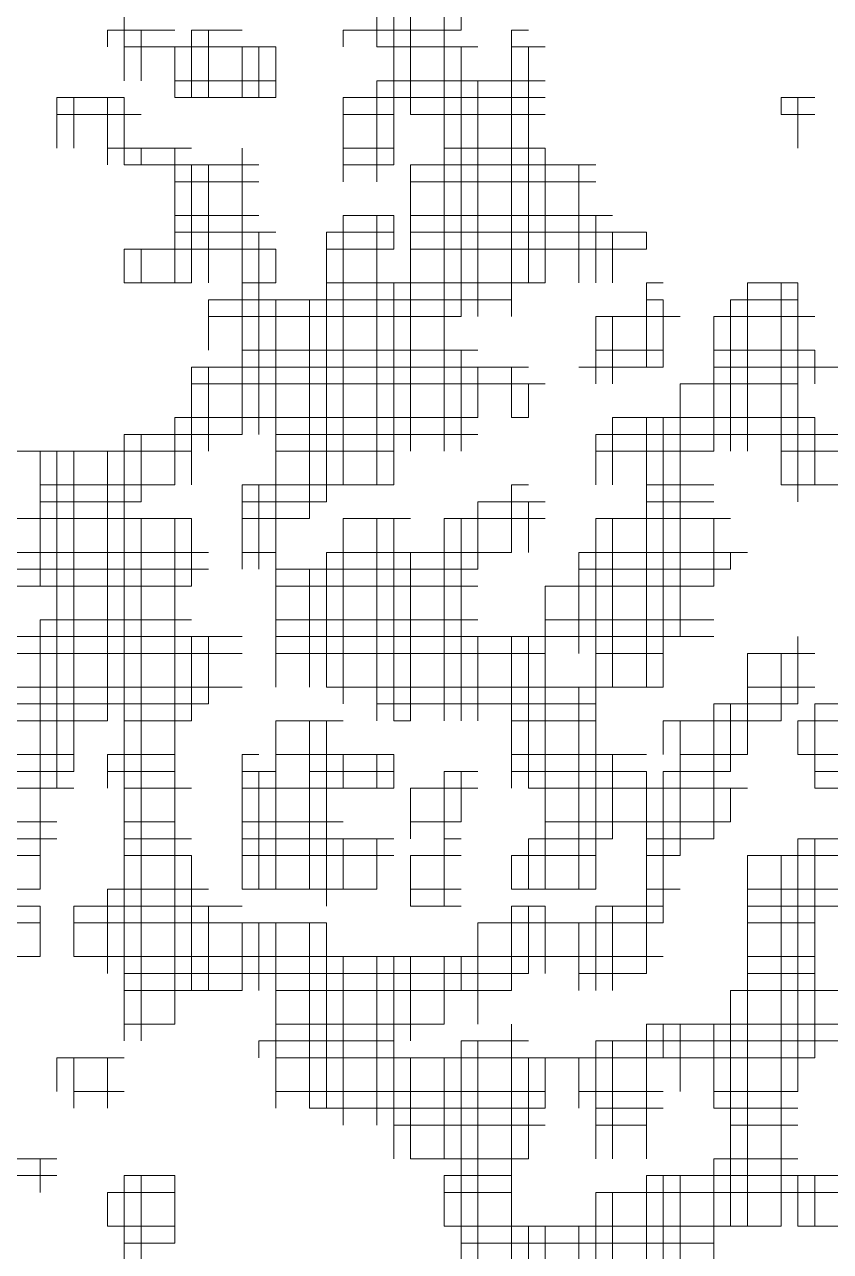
# Model space of a CAD drawing. Header units: millimetres. Extents: x 13268 to 164478, y 289082 to 363688.
# Drawn here: x 82973 to 83972, y 351934 to 353454 of the extents above; entities that cross this region are included whole.
import ezdxf

# ---------------------------------------------------------------- set-up
doc = ezdxf.new("R2010")
doc.units = ezdxf.units.MM

# ---------------------------------------------------------------- blocks, each defined once
blk = doc.blocks.new('A$C010A7659')
at = {"lineweight": 0}
for points in [[(2210.85, 3510.86), (2210.85, 3295.57)], [(2219.13, 3510.86), (2219.13, 3436.34)], [(2194.29, 3502.58), (2194.29, 3394.94)], [(2210.85, 3502.58), (2210.85, 3229.33)], [(2186.01, 3469.46), (2186.01, 3394.94)], [(2186.01, 3461.18), (2186.01, 3370.09)], [(2053.52, 3444.62), (2053.52, 3411.5)], [(2177.73, 3444.62), (2177.73, 3428.06)], [(2045.24, 3436.34), (2045.24, 3428.06)], [(2045.24, 3436.34), (2078.36, 3436.34)], [(2053.52, 3436.34), (2053.52, 3411.5)], [(2061.8, 3436.34), (2061.8, 3411.5)], [(2086.64, 3436.34), (2086.64, 3403.22)], [(2086.64, 3436.34), (2086.64, 3403.22)], [(2086.64, 3436.34), (2111.48, 3436.34)], [(2094.92, 3436.34), (2094.92, 3403.22)], [(2161.17, 3436.34), (2161.17, 3428.06)], [(2161.17, 3436.34), (2219.13, 3436.34)], [(2243.97, 3436.34), (2243.97, 3303.85)], [(2243.97, 3436.34), (2243.97, 3295.57)], [(2243.97, 3436.34), (2252.25, 3436.34)], [(2053.52, 3428.06), (2128.05, 3428.06)], [(2053.52, 3428.06), (2128.05, 3428.06)], [(2078.36, 3428.06), (2078.36, 3403.22)], [(2078.36, 3428.06), (2078.36, 3403.22)], [(2111.48, 3428.06), (2111.48, 3403.22)], [(2111.48, 3428.06), (2111.48, 3403.22)], [(2119.77, 3428.06), (2119.77, 3403.22)], [(2128.05, 3428.06), (2128.05, 3403.22)], [(2177.73, 3428.06), (2227.41, 3428.06)], [(2186.01, 3428.06), (2227.41, 3428.06)], [(2219.13, 3428.06), (2219.13, 3295.57)], [(2243.97, 3428.06), (2260.53, 3428.06)], [(2243.97, 3428.06), (2252.25, 3428.06)], [(2252.25, 3428.06), (2252.25, 3312.13)], [(2078.36, 3411.5), (2128.05, 3411.5)], [(2177.73, 3411.5), (2177.73, 3361.81)], [(2177.73, 3411.5), (2227.41, 3411.5)], [(2227.41, 3411.5), (2227.41, 3394.94)], [(2227.41, 3411.5), (2260.53, 3411.5)], [(2020.4, 3403.22), (2020.4, 3378.38)], [(2020.4, 3403.22), (2053.52, 3403.22)], [(2028.68, 3403.22), (2028.68, 3378.38)], [(2028.68, 3403.22), (2028.68, 3378.38)], [(2045.24, 3403.22), (2045.24, 3370.09)], [(2053.52, 3403.22), (2053.52, 3370.09)], [(2078.36, 3403.22), (2128.05, 3403.22)], [(2161.17, 3403.22), (2161.17, 3361.81)], [(2161.17, 3403.22), (2227.41, 3403.22)], [(2161.17, 3403.22), (2227.41, 3403.22)], [(2227.41, 3403.22), (2260.53, 3403.22)], [(2227.41, 3403.22), (2260.53, 3403.22)], [(2376.46, 3403.22), (2376.46, 3394.94)], [(2376.46, 3403.22), (2393.02, 3403.22)], [(2384.74, 3403.22), (2384.74, 3394.94)], [(2384.74, 3403.22), (2384.74, 3378.38)], [(2384.74, 3403.22), (2393.02, 3403.22)], [(2020.4, 3394.94), (2061.8, 3394.94)], [(2020.4, 3394.94), (2053.52, 3394.94)], [(2053.52, 3394.94), (2053.52, 3370.09)], [(2161.17, 3394.94), (2161.17, 3370.09)], [(2161.17, 3394.94), (2186.01, 3394.94)], [(2161.17, 3394.94), (2186.01, 3394.94)], [(2194.29, 3394.94), (2227.41, 3394.94)], [(2210.85, 3394.94), (2227.41, 3394.94)], [(2227.41, 3394.94), (2227.41, 3295.57)], [(2227.41, 3394.94), (2260.53, 3394.94)], [(2243.97, 3394.94), (2260.53, 3394.94)], [(2376.46, 3394.94), (2393.02, 3394.94)], [(2045.24, 3378.38), (2086.64, 3378.38)], [(2061.8, 3378.38), (2061.8, 3370.09)], [(2078.36, 3378.38), (2078.36, 3312.13)], [(2078.36, 3378.38), (2078.36, 3345.25)], [(2111.48, 3378.38), (2111.48, 3237.61)], [(2161.17, 3378.38), (2186.01, 3378.38)], [(2210.85, 3378.38), (2260.53, 3378.38)], [(2227.41, 3378.38), (2227.41, 3295.57)], [(2260.53, 3378.38), (2260.53, 3312.13)], [(2053.52, 3370.09), (2119.77, 3370.09)], [(2078.36, 3370.09), (2119.77, 3370.09)], [(2086.64, 3370.09), (2086.64, 3312.13)], [(2086.64, 3370.09), (2086.64, 3312.13)], [(2094.92, 3370.09), (2094.92, 3312.13)], [(2111.48, 3370.09), (2111.48, 3237.61)], [(2161.17, 3370.09), (2186.01, 3370.09)], [(2161.17, 3370.09), (2186.01, 3370.09)], [(2194.29, 3370.09), (2194.29, 3229.33)], [(2194.29, 3370.09), (2285.37, 3370.09)], [(2194.29, 3370.09), (2277.09, 3370.09)], [(2260.53, 3370.09), (2260.53, 3312.13)], [(2277.09, 3370.09), (2277.09, 3312.13)], [(2078.36, 3361.81), (2119.77, 3361.81)], [(2194.29, 3361.81), (2285.37, 3361.81)], [(2078.36, 3345.25), (2119.77, 3345.25)], [(2078.36, 3345.25), (2119.77, 3345.25)], [(2161.17, 3345.25), (2161.17, 3212.77)], [(2161.17, 3345.25), (2161.17, 3212.77)], [(2161.17, 3345.25), (2186.01, 3345.25)], [(2161.17, 3345.25), (2177.73, 3345.25)], [(2177.73, 3345.25), (2177.73, 3212.77)], [(2186.01, 3345.25), (2186.01, 3328.69)], [(2194.29, 3345.25), (2293.65, 3345.25)], [(2194.29, 3345.25), (2285.37, 3345.25)], [(2285.37, 3345.25), (2285.37, 3312.13)], [(2285.37, 3345.25), (2285.37, 3312.13)], [(2078.36, 3336.97), (2078.36, 3312.13)], [(2078.36, 3336.97), (2128.05, 3336.97)], [(2119.77, 3336.97), (2119.77, 3237.61)], [(2152.89, 3336.97), (2152.89, 3204.49)], [(2152.89, 3336.97), (2186.01, 3336.97)], [(2194.29, 3336.97), (2310.21, 3336.97)], [(2293.65, 3336.97), (2293.65, 3312.13)], [(2310.21, 3336.97), (2310.21, 3328.69)], [(2053.52, 3328.69), (2053.52, 3312.13)], [(2053.52, 3328.69), (2128.05, 3328.69)], [(2053.52, 3328.69), (2128.05, 3328.69)], [(2061.8, 3328.69), (2061.8, 3312.13)], [(2128.05, 3328.69), (2128.05, 3312.13)], [(2152.89, 3328.69), (2152.89, 3204.49)], [(2152.89, 3328.69), (2186.01, 3328.69)], [(2152.89, 3328.69), (2186.01, 3328.69)], [(2194.29, 3328.69), (2310.21, 3328.69)], [(2194.29, 3328.69), (2310.21, 3328.69)], [(2053.52, 3312.13), (2086.64, 3312.13)], [(2111.48, 3312.13), (2128.05, 3312.13)], [(2111.48, 3312.13), (2128.05, 3312.13)], [(2152.89, 3312.13), (2252.25, 3312.13)], [(2152.89, 3312.13), (2260.53, 3312.13)], [(2186.01, 3312.13), (2186.01, 3229.33)], [(2186.01, 3312.13), (2186.01, 3212.77)], [(2310.21, 3312.13), (2310.21, 3270.73)], [(2310.21, 3312.13), (2310.21, 3270.73)], [(2310.21, 3312.13), (2318.49, 3312.13)], [(2359.89, 3312.13), (2359.89, 3229.33)], [(2359.89, 3312.13), (2384.74, 3312.13)], [(2376.46, 3312.13), (2376.46, 3212.77)], [(2384.74, 3312.13), (2384.74, 3245.89)], [(2094.92, 3303.85), (2094.92, 3279.01)], [(2094.92, 3303.85), (2243.97, 3303.85)], [(2128.05, 3303.85), (2128.05, 3179.65)], [(2128.05, 3303.85), (2128.05, 3171.37)], [(2144.61, 3303.85), (2144.61, 3196.21)], [(2310.21, 3303.85), (2318.49, 3303.85)], [(2318.49, 3303.85), (2318.49, 3270.73)], [(2351.61, 3303.85), (2351.61, 3229.33)], [(2351.61, 3303.85), (2384.74, 3303.85)], [(2359.89, 3303.85), (2359.89, 3229.33)], [(2094.92, 3295.57), (2210.85, 3295.57)], [(2094.92, 3295.57), (2219.13, 3295.57)], [(2285.37, 3295.57), (2285.37, 3262.45)], [(2285.37, 3295.57), (2326.77, 3295.57)], [(2293.65, 3295.57), (2293.65, 3262.45)], [(2293.65, 3295.57), (2326.77, 3295.57)], [(2318.49, 3295.57), (2318.49, 3279.01)], [(2343.33, 3295.57), (2343.33, 3229.33)], [(2343.33, 3295.57), (2343.33, 3229.33)], [(2343.33, 3295.57), (2393.02, 3295.57)], [(2343.33, 3295.57), (2384.74, 3295.57)], [(2384.74, 3295.57), (2384.74, 3262.45)], [(2111.48, 3279.01), (2227.41, 3279.01)], [(2210.85, 3279.01), (2210.85, 3229.33)], [(2219.13, 3279.01), (2219.13, 3229.33)], [(2285.37, 3279.01), (2285.37, 3262.45)], [(2285.37, 3279.01), (2318.49, 3279.01)], [(2343.33, 3279.01), (2393.02, 3279.01)], [(2393.02, 3279.01), (2393.02, 3262.45)], [(2086.64, 3270.73), (2086.64, 3229.33)], [(2086.64, 3270.73), (2252.25, 3270.73)], [(2094.92, 3270.73), (2094.92, 3229.33)], [(2111.48, 3270.73), (2227.41, 3270.73)], [(2227.41, 3270.73), (2227.41, 3245.89)], [(2227.41, 3270.73), (2227.41, 3262.45)], [(2243.97, 3270.73), (2243.97, 3245.89)], [(2243.97, 3270.73), (2243.97, 3245.89)], [(2277.09, 3270.73), (2318.49, 3270.73)], [(2285.37, 3270.73), (2310.21, 3270.73)], [(2343.33, 3270.73), (2393.02, 3270.73)], [(2343.33, 3270.73), (2409.58, 3270.73)], [(2086.64, 3262.45), (2086.64, 3212.77)], [(2086.64, 3262.45), (2227.41, 3262.45)], [(2227.41, 3262.45), (2260.53, 3262.45)], [(2252.25, 3262.45), (2252.25, 3245.89)], [(2326.77, 3262.45), (2326.77, 3138.25)], [(2326.77, 3262.45), (2384.74, 3262.45)], [(2078.36, 3245.89), (2078.36, 3212.77)], [(2078.36, 3245.89), (2078.36, 3212.77)], [(2078.36, 3245.89), (2227.41, 3245.89)], [(2078.36, 3245.89), (2227.41, 3245.89)], [(2243.97, 3245.89), (2252.25, 3245.89)], [(2293.65, 3245.89), (2293.65, 3212.77)], [(2293.65, 3245.89), (2393.02, 3245.89)], [(2310.21, 3245.89), (2310.21, 3113.4)], [(2310.21, 3245.89), (2310.21, 3212.77)], [(2310.21, 3245.89), (2384.74, 3245.89)], [(2318.49, 3245.89), (2318.49, 3129.97)], [(2318.49, 3245.89), (2318.49, 3113.4)], [(2384.74, 3245.89), (2384.74, 3204.49)], [(2384.74, 3245.89), (2384.74, 3204.49)], [(2393.02, 3245.89), (2393.02, 3212.77)], [(2053.52, 3237.61), (2053.52, 2939.52)], [(2053.52, 3237.61), (2053.52, 3096.84)], [(2053.52, 3237.61), (2111.48, 3237.61)], [(2061.8, 3237.61), (2061.8, 3204.49)], [(2061.8, 3237.61), (2111.48, 3237.61)], [(2128.05, 3237.61), (2227.41, 3237.61)], [(2128.05, 3237.61), (2227.41, 3237.61)], [(2285.37, 3237.61), (2285.37, 3212.77)], [(2285.37, 3237.61), (2285.37, 3229.33)], [(2285.37, 3237.61), (2409.58, 3237.61)], [(2285.37, 3237.61), (2409.58, 3237.61)], [(2393.02, 3237.61), (2393.02, 3212.77)], [(1995.56, 3229.33), (2086.64, 3229.33)], [(2012.12, 3229.33), (2012.12, 3163.09)], [(2012.12, 3229.33), (2012.12, 3212.77)], [(2020.4, 3229.33), (2020.4, 3063.72)], [(2028.68, 3229.33), (2028.68, 3080.28)], [(2028.68, 3229.33), (2028.68, 3072)], [(2045.24, 3229.33), (2045.24, 3096.84)], [(2128.05, 3229.33), (2186.01, 3229.33)], [(2285.37, 3229.33), (2343.33, 3229.33)], [(2376.46, 3229.33), (2409.58, 3229.33)], [(2012.12, 3212.77), (2078.36, 3212.77)], [(2012.12, 3212.77), (2078.36, 3212.77)], [(2111.48, 3212.77), (2111.48, 3171.37)], [(2111.48, 3212.77), (2161.17, 3212.77)], [(2119.77, 3212.77), (2119.77, 3171.37)], [(2128.05, 3212.77), (2186.01, 3212.77)], [(2243.97, 3212.77), (2243.97, 3179.65)], [(2243.97, 3212.77), (2243.97, 3179.65)], [(2243.97, 3212.77), (2252.25, 3212.77)], [(2310.21, 3212.77), (2343.33, 3212.77)], [(2310.21, 3212.77), (2343.33, 3212.77)], [(2376.46, 3212.77), (2409.58, 3212.77)], [(2384.74, 3212.77), (2393.02, 3212.77)], [(2012.12, 3204.49), (2061.8, 3204.49)], [(2111.48, 3204.49), (2111.48, 3171.37)], [(2111.48, 3204.49), (2152.89, 3204.49)], [(2227.41, 3204.49), (2227.41, 3171.37)], [(2227.41, 3204.49), (2227.41, 3171.37)], [(2227.41, 3204.49), (2260.53, 3204.49)], [(2252.25, 3204.49), (2252.25, 3179.65)], [(2310.21, 3204.49), (2343.33, 3204.49)], [(1995.56, 3196.21), (2086.64, 3196.21)], [(2012.12, 3196.21), (2012.12, 3163.09)], [(2012.12, 3196.21), (2078.36, 3196.21)], [(2061.8, 3196.21), (2061.8, 2939.52)], [(2078.36, 3196.21), (2078.36, 3080.28)], [(2078.36, 3196.21), (2078.36, 3080.28)], [(2086.64, 3196.21), (2086.64, 3163.09)], [(2111.48, 3196.21), (2144.61, 3196.21)], [(2111.48, 3196.21), (2144.61, 3196.21)], [(2161.17, 3196.21), (2161.17, 3105.12)], [(2161.17, 3196.21), (2194.29, 3196.21)], [(2177.73, 3196.21), (2177.73, 3096.84)], [(2186.01, 3196.21), (2186.01, 3096.84)], [(2186.01, 3196.21), (2186.01, 3096.84)], [(2210.85, 3196.21), (2210.85, 3096.84)], [(2210.85, 3196.21), (2260.53, 3196.21)], [(2219.13, 3196.21), (2219.13, 3096.84)], [(2219.13, 3196.21), (2260.53, 3196.21)], [(2285.37, 3196.21), (2285.37, 3113.4)], [(2285.37, 3196.21), (2285.37, 3014.04)], [(2285.37, 3196.21), (2351.61, 3196.21)], [(2293.65, 3196.21), (2293.65, 3113.4)], [(2310.21, 3196.21), (2310.21, 3113.4)], [(2310.21, 3196.21), (2343.33, 3196.21)], [(2343.33, 3196.21), (2343.33, 3171.37)], [(2343.33, 3196.21), (2343.33, 3163.09)], [(1987.28, 3179.65), (2094.92, 3179.65)], [(2086.64, 3179.65), (2086.64, 3171.37)], [(2111.48, 3179.65), (2128.05, 3179.65)], [(2152.89, 3179.65), (2152.89, 3113.4)], [(2152.89, 3179.65), (2243.97, 3179.65)], [(2161.17, 3179.65), (2161.17, 3113.4)], [(2194.29, 3179.65), (2194.29, 3096.84)], [(2210.85, 3179.65), (2210.85, 3096.84)], [(2277.09, 3179.65), (2277.09, 3129.97)], [(2277.09, 3179.65), (2359.89, 3179.65)], [(2351.61, 3179.65), (2351.61, 3171.37)], [(1979, 3171.37), (2086.64, 3171.37)], [(1979, 3171.37), (2094.92, 3171.37)], [(2128.05, 3171.37), (2128.05, 3113.4)], [(2128.05, 3171.37), (2227.41, 3171.37)], [(2144.61, 3171.37), (2144.61, 3113.4)], [(2152.89, 3171.37), (2152.89, 3113.4)], [(2152.89, 3171.37), (2227.41, 3171.37)], [(2277.09, 3171.37), (2343.33, 3171.37)], [(2277.09, 3171.37), (2351.61, 3171.37)], [(1962.44, 3163.09), (2086.64, 3163.09)], [(2020.4, 3163.09), (2086.64, 3163.09)], [(2128.05, 3163.09), (2128.05, 3138.25)], [(2128.05, 3163.09), (2227.41, 3163.09)], [(2128.05, 3163.09), (2227.41, 3163.09)], [(2260.53, 3163.09), (2260.53, 3129.97)], [(2260.53, 3163.09), (2343.33, 3163.09)], [(2277.09, 3163.09), (2343.33, 3163.09)], [(2012.12, 3146.53), (2012.12, 3030.6)], [(2012.12, 3146.53), (2086.64, 3146.53)], [(2128.05, 3146.53), (2227.41, 3146.53)], [(2260.53, 3146.53), (2343.33, 3146.53)], [(1954.16, 3138.25), (2111.48, 3138.25)], [(2012.12, 3138.25), (2012.12, 3014.04)], [(2012.12, 3138.25), (2094.92, 3138.25)], [(2086.64, 3138.25), (2086.64, 3096.84)], [(2086.64, 3138.25), (2086.64, 3096.84)], [(2094.92, 3138.25), (2094.92, 3105.12)], [(2128.05, 3138.25), (2326.77, 3138.25)], [(2128.05, 3138.25), (2227.41, 3138.25)], [(2227.41, 3138.25), (2227.41, 3096.84)], [(2227.41, 3138.25), (2227.41, 3096.84)], [(2243.97, 3138.25), (2243.97, 3063.72)], [(2243.97, 3138.25), (2243.97, 3096.84)], [(2243.97, 3138.25), (2343.33, 3138.25)], [(2252.25, 3138.25), (2252.25, 3063.72)], [(2260.53, 3138.25), (2260.53, 3014.04)], [(2384.74, 3138.25), (2384.74, 3105.12)], [(1945.88, 3129.97), (2111.48, 3129.97)], [(2128.05, 3129.97), (2260.53, 3129.97)], [(2285.37, 3129.97), (2318.49, 3129.97)], [(2359.89, 3129.97), (2359.89, 3096.84)], [(2359.89, 3129.97), (2359.89, 3080.28)], [(2359.89, 3129.97), (2393.02, 3129.97)], [(2376.46, 3129.97), (2376.46, 3096.84)], [(2384.74, 3129.97), (2384.74, 3113.4)], [(1945.88, 3113.4), (2111.48, 3113.4)], [(1945.88, 3113.4), (2111.48, 3113.4)], [(2152.89, 3113.4), (2318.49, 3113.4)], [(2161.17, 3113.4), (2285.37, 3113.4)], [(2260.53, 3113.4), (2260.53, 3014.04)], [(2277.09, 3113.4), (2277.09, 3014.04)], [(2359.89, 3113.4), (2384.74, 3113.4)], [(2359.89, 3113.4), (2393.02, 3113.4)], [(1979, 3105.12), (2094.92, 3105.12)], [(2177.73, 3105.12), (2285.37, 3105.12)], [(2343.33, 3105.12), (2343.33, 3038.88)], [(2343.33, 3105.12), (2384.74, 3105.12)], [(2351.61, 3105.12), (2351.61, 3072)], [(2393.02, 3105.12), (2393.02, 3063.72)], [(2393.02, 3105.12), (2393.02, 3063.72)], [(2393.02, 3105.12), (2417.86, 3105.12)], [(1995.56, 3096.84), (2045.24, 3096.84)], [(1995.56, 3096.84), (2045.24, 3096.84)], [(2053.52, 3096.84), (2086.64, 3096.84)], [(2053.52, 3096.84), (2086.64, 3096.84)], [(2128.05, 3096.84), (2128.05, 3072)], [(2128.05, 3096.84), (2161.17, 3096.84)], [(2144.61, 3096.84), (2144.61, 3014.04)], [(2144.61, 3096.84), (2161.17, 3096.84)], [(2152.89, 3096.84), (2152.89, 3005.76)], [(2152.89, 3096.84), (2152.89, 3014.04)], [(2186.01, 3096.84), (2194.29, 3096.84)], [(2243.97, 3096.84), (2285.37, 3096.84)], [(2243.97, 3096.84), (2285.37, 3096.84)], [(2318.49, 3096.84), (2318.49, 3080.28)], [(2318.49, 3096.84), (2359.89, 3096.84)], [(2318.49, 3096.84), (2376.46, 3096.84)], [(2326.77, 3096.84), (2326.77, 3030.6)], [(2343.33, 3096.84), (2343.33, 3038.88)], [(2384.74, 3096.84), (2384.74, 3080.28)], [(2384.74, 3096.84), (2417.86, 3096.84)], [(2384.74, 3096.84), (2417.86, 3096.84)], [(1995.56, 3080.28), (2028.68, 3080.28)], [(1995.56, 3080.28), (2028.68, 3080.28)], [(2045.24, 3080.28), (2045.24, 3063.72)], [(2045.24, 3080.28), (2078.36, 3080.28)], [(2053.52, 3080.28), (2053.52, 3047.16)], [(2053.52, 3080.28), (2078.36, 3080.28)], [(2078.36, 3080.28), (2078.36, 2947.8)], [(2111.48, 3080.28), (2111.48, 3014.04)], [(2111.48, 3080.28), (2119.77, 3080.28)], [(2128.05, 3080.28), (2186.01, 3080.28)], [(2128.05, 3080.28), (2186.01, 3080.28)], [(2161.17, 3080.28), (2161.17, 3063.72)], [(2161.17, 3080.28), (2161.17, 3063.72)], [(2177.73, 3080.28), (2177.73, 3063.72)], [(2186.01, 3080.28), (2186.01, 3063.72)], [(2243.97, 3080.28), (2310.21, 3080.28)], [(2243.97, 3080.28), (2293.65, 3080.28)], [(2285.37, 3080.28), (2285.37, 3030.6)], [(2293.65, 3080.28), (2293.65, 3038.88)], [(2326.77, 3080.28), (2359.89, 3080.28)], [(2326.77, 3080.28), (2359.89, 3080.28)], [(2384.74, 3080.28), (2450.98, 3080.28)], [(2393.02, 3080.28), (2459.26, 3080.28)], [(1995.56, 3072), (2028.68, 3072)], [(2045.24, 3072), (2078.36, 3072)], [(2111.48, 3072), (2111.48, 3063.72)], [(2111.48, 3072), (2128.05, 3072)], [(2119.77, 3072), (2119.77, 3014.04)], [(2128.05, 3072), (2128.05, 3014.04)], [(2144.61, 3072), (2186.01, 3072)], [(2210.85, 3072), (2210.85, 3005.76)], [(2210.85, 3072), (2210.85, 3038.88)], [(2210.85, 3072), (2227.41, 3072)], [(2219.13, 3072), (2219.13, 3047.16)], [(2243.97, 3072), (2310.21, 3072)], [(2310.21, 3072), (2310.21, 2972.64)], [(2318.49, 3072), (2318.49, 3005.76)], [(2318.49, 3072), (2351.61, 3072)], [(2393.02, 3072), (2459.26, 3072)], [(1995.56, 3063.72), (2020.4, 3063.72)], [(1995.56, 3063.72), (2028.68, 3063.72)], [(2053.52, 3063.72), (2078.36, 3063.72)], [(2053.52, 3063.72), (2086.64, 3063.72)], [(2111.48, 3063.72), (2161.17, 3063.72)], [(2111.48, 3063.72), (2186.01, 3063.72)], [(2128.05, 3063.72), (2128.05, 3014.04)], [(2194.29, 3063.72), (2194.29, 3038.88)], [(2194.29, 3063.72), (2227.41, 3063.72)], [(2194.29, 3063.72), (2227.41, 3063.72)], [(2252.25, 3063.72), (2359.89, 3063.72)], [(2260.53, 3063.72), (2359.89, 3063.72)], [(2310.21, 3063.72), (2310.21, 2980.92)], [(2318.49, 3063.72), (2318.49, 2997.48)], [(2351.61, 3063.72), (2351.61, 3047.16)], [(2393.02, 3063.72), (2459.26, 3063.72)], [(1987.28, 3047.16), (2020.4, 3047.16)], [(2053.52, 3047.16), (2078.36, 3047.16)], [(2111.48, 3047.16), (2161.17, 3047.16)], [(2194.29, 3047.16), (2219.13, 3047.16)], [(2260.53, 3047.16), (2351.61, 3047.16)], [(1854.79, 3038.88), (2020.4, 3038.88)], [(1921.04, 3038.88), (2020.4, 3038.88)], [(2053.52, 3038.88), (2086.64, 3038.88)], [(2053.52, 3038.88), (2086.64, 3038.88)], [(2078.36, 3038.88), (2078.36, 2947.8)], [(2111.48, 3038.88), (2186.01, 3038.88)], [(2111.48, 3038.88), (2186.01, 3038.88)], [(2161.17, 3038.88), (2161.17, 3014.04)], [(2161.17, 3038.88), (2161.17, 3014.04)], [(2177.73, 3038.88), (2177.73, 3014.04)], [(2210.85, 3038.88), (2210.85, 3005.76)], [(2210.85, 3038.88), (2219.13, 3038.88)], [(2210.85, 3038.88), (2219.13, 3038.88)], [(2252.25, 3038.88), (2252.25, 3014.04)], [(2252.25, 3038.88), (2293.65, 3038.88)], [(2252.25, 3038.88), (2293.65, 3038.88)], [(2310.21, 3038.88), (2343.33, 3038.88)], [(2310.21, 3038.88), (2343.33, 3038.88)], [(2384.74, 3038.88), (2384.74, 2931.24)], [(2384.74, 3038.88), (2384.74, 2914.68)], [(2384.74, 3038.88), (2475.82, 3038.88)], [(2393.02, 3038.88), (2393.02, 2997.48)], [(2393.02, 3038.88), (2393.02, 2931.24)], [(2393.02, 3038.88), (2475.82, 3038.88)], [(1863.07, 3030.6), (2012.12, 3030.6)], [(2053.52, 3030.6), (2086.64, 3030.6)], [(2086.64, 3030.6), (2086.64, 2964.36)], [(2111.48, 3030.6), (2186.01, 3030.6)], [(2194.29, 3030.6), (2194.29, 3005.76)], [(2194.29, 3030.6), (2219.13, 3030.6)], [(2243.97, 3030.6), (2243.97, 3014.04)], [(2243.97, 3030.6), (2285.37, 3030.6)], [(2310.21, 3030.6), (2326.77, 3030.6)], [(2359.89, 3030.6), (2359.89, 2848.43)], [(2359.89, 3030.6), (2475.82, 3030.6)], [(2376.46, 3030.6), (2376.46, 2848.43)], [(1995.56, 3014.04), (2012.12, 3014.04)], [(2045.24, 3014.04), (2045.24, 2972.64)], [(2045.24, 3014.04), (2094.92, 3014.04)], [(2053.52, 3014.04), (2053.52, 2939.52)], [(2053.52, 3014.04), (2086.64, 3014.04)], [(2086.64, 3014.04), (2086.64, 2964.36)], [(2111.48, 3014.04), (2177.73, 3014.04)], [(2152.89, 3014.04), (2161.17, 3014.04)], [(2194.29, 3014.04), (2219.13, 3014.04)], [(2194.29, 3014.04), (2219.13, 3014.04)], [(2243.97, 3014.04), (2285.37, 3014.04)], [(2310.21, 3014.04), (2326.77, 3014.04)], [(2310.21, 3014.04), (2326.77, 3014.04)], [(2359.89, 3014.04), (2417.86, 3014.04)], [(2359.89, 3014.04), (2575.18, 3014.04)], [(1995.56, 3005.76), (2012.12, 3005.76)], [(2012.12, 3005.76), (2012.12, 2980.92)], [(2028.68, 3005.76), (2028.68, 2980.92)], [(2028.68, 3005.76), (2028.68, 2980.92)], [(2028.68, 3005.76), (2111.48, 3005.76)], [(2028.68, 3005.76), (2094.92, 3005.76)], [(2094.92, 3005.76), (2094.92, 2964.36)], [(2194.29, 3005.76), (2219.13, 3005.76)], [(2243.97, 3005.76), (2243.97, 2964.36)], [(2243.97, 3005.76), (2243.97, 2964.36)], [(2243.97, 3005.76), (2260.53, 3005.76)], [(2252.25, 3005.76), (2252.25, 2972.64)], [(2252.25, 3005.76), (2260.53, 3005.76)], [(2260.53, 3005.76), (2260.53, 2972.64)], [(2285.37, 3005.76), (2285.37, 2964.36)], [(2285.37, 3005.76), (2285.37, 2964.36)], [(2285.37, 3005.76), (2318.49, 3005.76)], [(2293.65, 3005.76), (2293.65, 2964.36)], [(2293.65, 3005.76), (2318.49, 3005.76)], [(2359.89, 3005.76), (2409.58, 3005.76)], [(2359.89, 3005.76), (2417.86, 3005.76)], [(1995.56, 2997.48), (2012.12, 2997.48)], [(2028.68, 2997.48), (2152.89, 2997.48)], [(2111.48, 2997.48), (2111.48, 2964.36)], [(2111.48, 2997.48), (2111.48, 2964.36)], [(2119.77, 2997.48), (2119.77, 2964.36)], [(2128.05, 2997.48), (2128.05, 2906.4)], [(2128.05, 2997.48), (2128.05, 2964.36)], [(2144.61, 2997.48), (2144.61, 2906.4)], [(2152.89, 2997.48), (2152.89, 2906.4)], [(2227.41, 2997.48), (2227.41, 2947.8)], [(2227.41, 2997.48), (2227.41, 2964.36)], [(2227.41, 2997.48), (2318.49, 2997.48)], [(2260.53, 2997.48), (2260.53, 2972.64)], [(2277.09, 2997.48), (2277.09, 2964.36)], [(2359.89, 2997.48), (2393.02, 2997.48)], [(1995.56, 2980.92), (2012.12, 2980.92)], [(2028.68, 2980.92), (2186.01, 2980.92)], [(2045.24, 2980.92), (2310.21, 2980.92)], [(2152.89, 2980.92), (2152.89, 2906.4)], [(2161.17, 2980.92), (2161.17, 2898.12)], [(2161.17, 2980.92), (2161.17, 2906.4)], [(2177.73, 2980.92), (2177.73, 2898.12)], [(2186.01, 2980.92), (2186.01, 2939.52)], [(2186.01, 2980.92), (2186.01, 2881.56)], [(2194.29, 2980.92), (2194.29, 2939.52)], [(2210.85, 2980.92), (2210.85, 2964.36)], [(2210.85, 2980.92), (2210.85, 2947.8)], [(2210.85, 2980.92), (2318.49, 2980.92)], [(2219.13, 2980.92), (2219.13, 2964.36)], [(2359.89, 2980.92), (2393.02, 2980.92)], [(2359.89, 2980.92), (2393.02, 2980.92)], [(2053.52, 2972.64), (2252.25, 2972.64)], [(2277.09, 2972.64), (2310.21, 2972.64)], [(2359.89, 2972.64), (2359.89, 2848.43)], [(2359.89, 2972.64), (2393.02, 2972.64)], [(2053.52, 2964.36), (2086.64, 2964.36)], [(2053.52, 2964.36), (2111.48, 2964.36)], [(2128.05, 2964.36), (2210.85, 2964.36)], [(2128.05, 2964.36), (2243.97, 2964.36)], [(2227.41, 2964.36), (2243.97, 2964.36)], [(2351.61, 2964.36), (2351.61, 2848.43)], [(2351.61, 2964.36), (2459.26, 2964.36)], [(2359.89, 2964.36), (2409.58, 2964.36)], [(2393.02, 2964.36), (2393.02, 2931.24)], [(2053.52, 2947.8), (2078.36, 2947.8)], [(2128.05, 2947.8), (2128.05, 2931.24)], [(2128.05, 2947.8), (2210.85, 2947.8)], [(2243.97, 2947.8), (2243.97, 2815.31)], [(2310.21, 2947.8), (2310.21, 2898.12)], [(2310.21, 2947.8), (2310.21, 2881.56)], [(2310.21, 2947.8), (2459.26, 2947.8)], [(2318.49, 2947.8), (2318.49, 2931.24)], [(2318.49, 2947.8), (2318.49, 2931.24)], [(2326.77, 2947.8), (2326.77, 2914.68)], [(2343.33, 2947.8), (2343.33, 2906.4)], [(2343.33, 2947.8), (2343.33, 2906.4)], [(2119.77, 2939.52), (2119.77, 2931.24)], [(2119.77, 2939.52), (2186.01, 2939.52)], [(2119.77, 2939.52), (2186.01, 2939.52)], [(2219.13, 2939.52), (2219.13, 2831.87)], [(2219.13, 2939.52), (2252.25, 2939.52)], [(2227.41, 2939.52), (2227.41, 2815.31)], [(2227.41, 2939.52), (2227.41, 2831.87)], [(2227.41, 2939.52), (2252.25, 2939.52)], [(2243.97, 2939.52), (2243.97, 2881.56)], [(2285.37, 2939.52), (2285.37, 2881.56)], [(2285.37, 2939.52), (2285.37, 2898.12)], [(2285.37, 2939.52), (2459.26, 2939.52)], [(2285.37, 2939.52), (2459.26, 2939.52)], [(2293.65, 2939.52), (2293.65, 2881.56)], [(2020.4, 2931.24), (2020.4, 2914.68)], [(2020.4, 2931.24), (2053.52, 2931.24)], [(2028.68, 2931.24), (2028.68, 2906.4)], [(2028.68, 2931.24), (2028.68, 2906.4)], [(2028.68, 2931.24), (2053.52, 2931.24)], [(2045.24, 2931.24), (2045.24, 2906.4)], [(2128.05, 2931.24), (2318.49, 2931.24)], [(2128.05, 2931.24), (2186.01, 2931.24)], [(2186.01, 2931.24), (2186.01, 2881.56)], [(2194.29, 2931.24), (2194.29, 2881.56)], [(2210.85, 2931.24), (2210.85, 2881.56)], [(2210.85, 2931.24), (2210.85, 2881.56)], [(2210.85, 2931.24), (2260.53, 2931.24)], [(2252.25, 2931.24), (2252.25, 2881.56)], [(2260.53, 2931.24), (2260.53, 2914.68)], [(2260.53, 2931.24), (2260.53, 2906.4)], [(2277.09, 2931.24), (2277.09, 2906.4)], [(2277.09, 2931.24), (2393.02, 2931.24)], [(2326.77, 2931.24), (2384.74, 2931.24)], [(2028.68, 2914.68), (2053.52, 2914.68)], [(2128.05, 2914.68), (2260.53, 2914.68)], [(2277.09, 2914.68), (2318.49, 2914.68)], [(2343.33, 2914.68), (2384.74, 2914.68)], [(2144.61, 2906.4), (2260.53, 2906.4)], [(2161.17, 2906.4), (2260.53, 2906.4)], [(2285.37, 2906.4), (2318.49, 2906.4)], [(2285.37, 2906.4), (2318.49, 2906.4)], [(2343.33, 2906.4), (2384.74, 2906.4)], [(2351.61, 2906.4), (2384.74, 2906.4)], [(2186.01, 2898.12), (2260.53, 2898.12)], [(2285.37, 2898.12), (2310.21, 2898.12)], [(2351.61, 2898.12), (2384.74, 2898.12)], [(1995.56, 2881.56), (2020.4, 2881.56)], [(2012.12, 2881.56), (2012.12, 2864.99)], [(2012.12, 2881.56), (2012.12, 2864.99)], [(2194.29, 2881.56), (2252.25, 2881.56)], [(2219.13, 2881.56), (2243.97, 2881.56)], [(2343.33, 2881.56), (2343.33, 2840.15)], [(2343.33, 2881.56), (2384.74, 2881.56)], [(2351.61, 2881.56), (2384.74, 2881.56)], [(1995.56, 2873.27), (2020.4, 2873.27)], [(1995.56, 2873.27), (2020.4, 2873.27)], [(2053.52, 2873.27), (2053.52, 2831.87)], [(2053.52, 2873.27), (2078.36, 2873.27)], [(2061.8, 2873.27), (2061.8, 2831.87)], [(2078.36, 2873.27), (2078.36, 2840.15)], [(2210.85, 2873.27), (2210.85, 2848.43)], [(2210.85, 2873.27), (2243.97, 2873.27)], [(2219.13, 2873.27), (2243.97, 2873.27)], [(2310.21, 2873.27), (2310.21, 2773.91)], [(2310.21, 2873.27), (2310.21, 2773.91)], [(2310.21, 2873.27), (2442.7, 2873.27)], [(2318.49, 2873.27), (2318.49, 2765.63)], [(2318.49, 2873.27), (2318.49, 2773.91)], [(2318.49, 2873.27), (2326.77, 2873.27)], [(2326.77, 2873.27), (2326.77, 2773.91)], [(2343.33, 2873.27), (2343.33, 2831.87)], [(2343.33, 2873.27), (2384.74, 2873.27)], [(2384.74, 2873.27), (2384.74, 2848.43)], [(2384.74, 2873.27), (2384.74, 2848.43)], [(2393.02, 2873.27), (2393.02, 2848.43)], [(2393.02, 2873.27), (2393.02, 2848.43)], [(2393.02, 2873.27), (2807.03, 2873.27)], [(2045.24, 2864.99), (2045.24, 2848.43)], [(2045.24, 2864.99), (2078.36, 2864.99)], [(2053.52, 2864.99), (2053.52, 2840.15)], [(2210.85, 2864.99), (2243.97, 2864.99)], [(2285.37, 2864.99), (2285.37, 2749.07)], [(2285.37, 2864.99), (2426.14, 2864.99)], [(2293.65, 2864.99), (2293.65, 2765.63)], [(2045.24, 2848.43), (2078.36, 2848.43)], [(2053.52, 2848.43), (2078.36, 2848.43)], [(2210.85, 2848.43), (2243.97, 2848.43)], [(2219.13, 2848.43), (2351.61, 2848.43)], [(2243.97, 2848.43), (2243.97, 2815.31)], [(2252.25, 2848.43), (2252.25, 2815.31)], [(2260.53, 2848.43), (2260.53, 2815.31)], [(2260.53, 2848.43), (2260.53, 2815.31)], [(2277.09, 2848.43), (2277.09, 2815.31)], [(2285.37, 2848.43), (2285.37, 2749.07)], [(2285.37, 2848.43), (2376.46, 2848.43)], [(2384.74, 2848.43), (2417.86, 2848.43)], [(2053.52, 2840.15), (2078.36, 2840.15)], [(2219.13, 2840.15), (2343.33, 2840.15)]]:
    blk.add_lwpolyline(points, dxfattribs=at)
blk = doc.blocks.new('A$C450614AE')
at = {"xscale": 1.5, "yscale": 1.5, "zscale": 1.5}
blk.add_blockref('A$C010A7659', (0, 0), dxfattribs=at)

msp = doc.modelspace()

# ---------------------------------------------------------------- block references
at = {"xscale": 1.68, "yscale": 1.68, "zscale": 1.68}
msp.add_blockref('A$C450614AE', (77922.1, 344787.3), dxfattribs=at)

doc.saveas('drawing.dxf')
